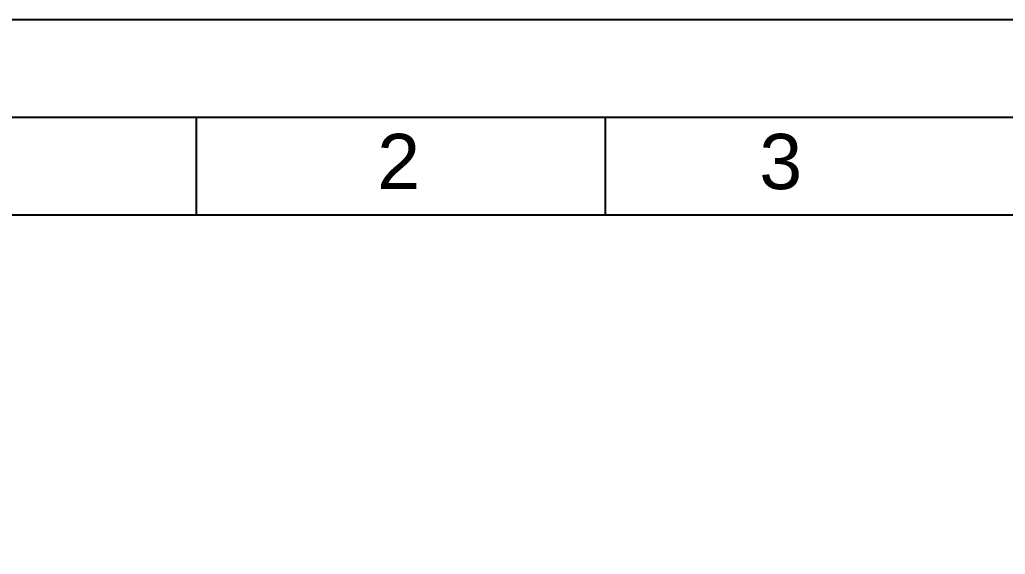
# Model space of a CAD drawing. Header units: millimetres. Extents: x 100 to 1222, y 100 to 694.
# Drawn here: x 200.6 to 351.9, y 611.9 to 693.9 of the extents above; entities that cross this region are included whole.
import ezdxf

# ---------------------------------------------------------------- set-up
doc = ezdxf.new("R2010")
doc.units = ezdxf.units.MM
doc.styles.add('Notes', font='Arial.ttf', dxfattribs={"height": 3})

msp = doc.modelspace()

# ---------------------------------------------------------------- linework, layer by layer
for p, q in [((227.778, 664), (227.778, 679)), ((290.556, 664), (290.556, 679))]:
    msp.add_line(p, q)
for points in [[(100, 100), (940, 100), (940, 693.939), (100, 693.939)], [(150, 679), (925, 679), (925, 115), (150, 115)], [(165, 664), (730, 664), (730, 130), (165, 130)]]:
    msp.add_lwpolyline(points, close=True)

# ---------------------------------------------------------------- texts
at = {"style": 'Notes'}
for s, p in [('2', (255.514, 667.928)), ('3', (314.164, 667.928))]:
    msp.add_text(s, height=8.485, dxfattribs=at).set_placement(p)

doc.saveas('drawing.dxf')
